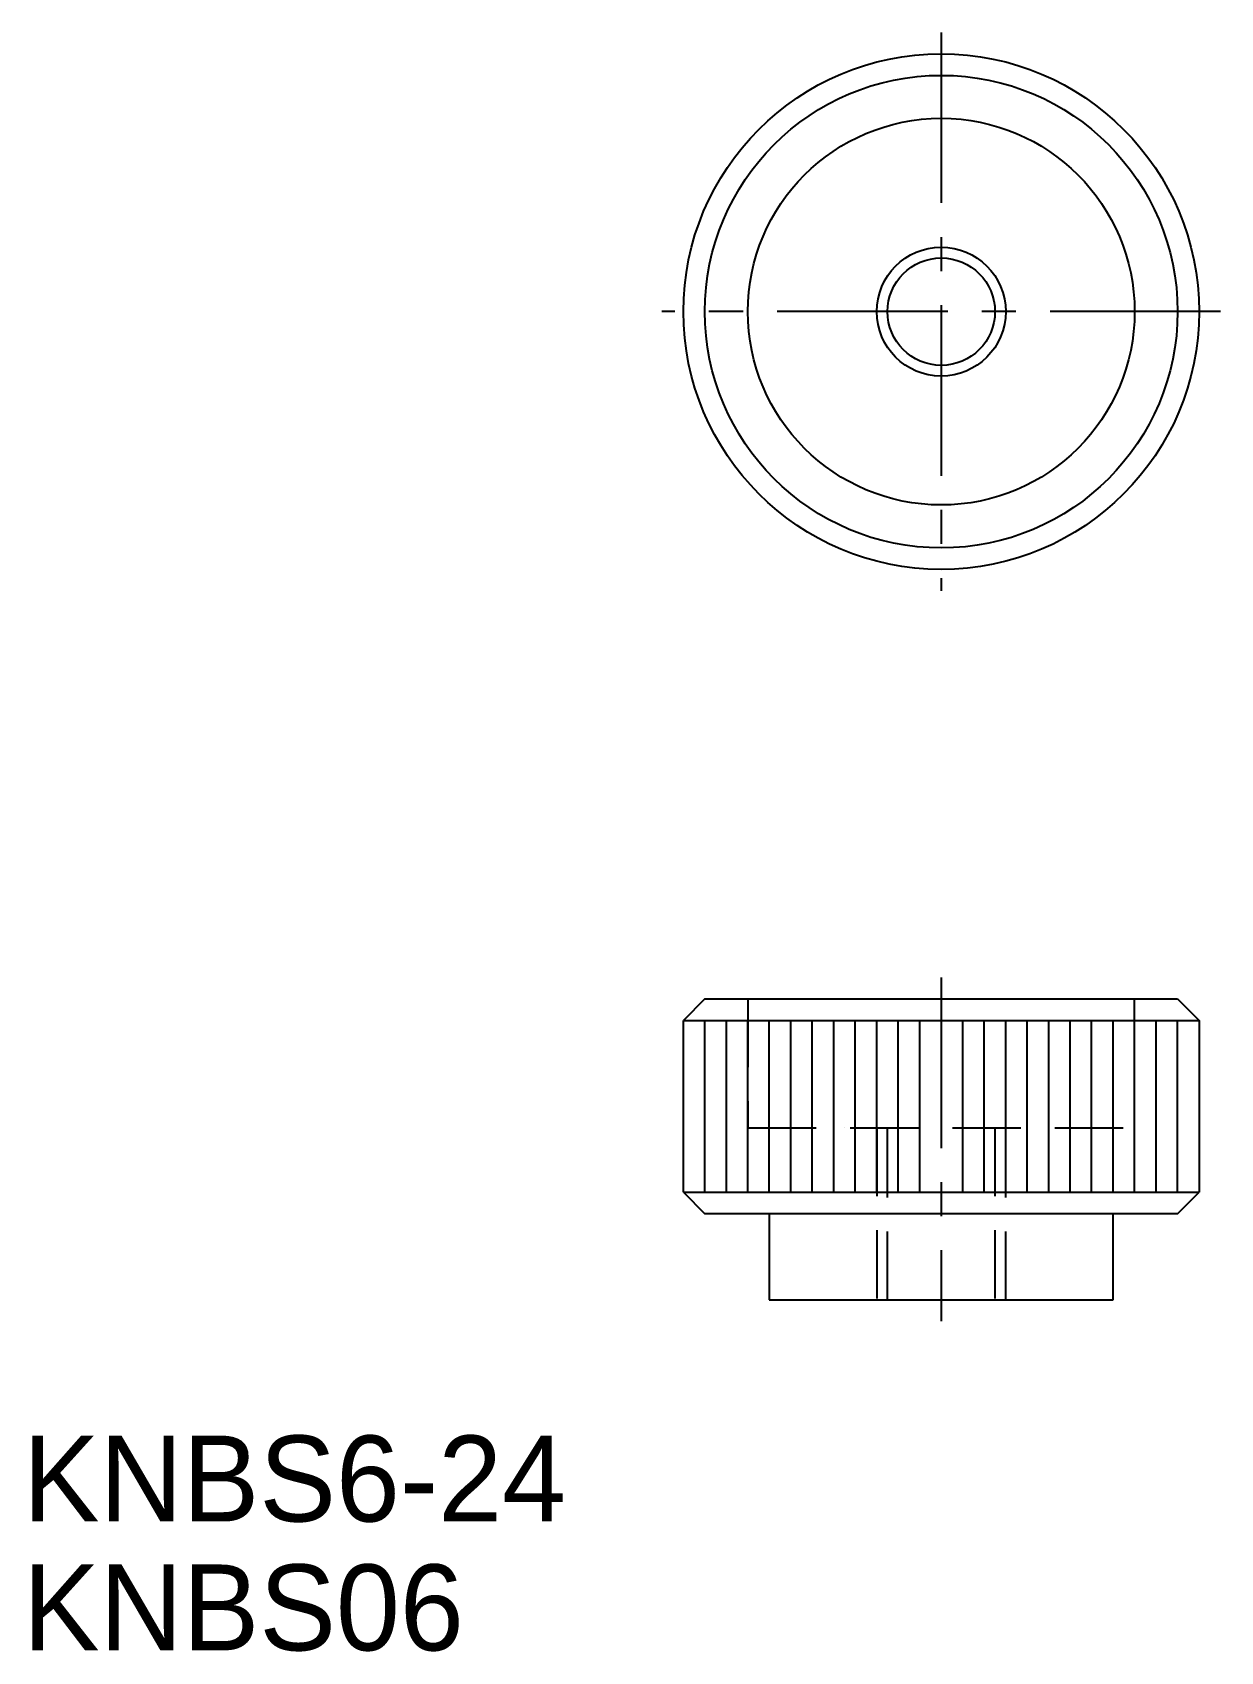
# Model space of a CAD drawing. Extents: x 91.6 to 146.9, y 56.7 to 132.
import ezdxf

# ---------------------------------------------------------------- set-up
doc = ezdxf.new("R2010")
doc.units = 0
doc.header["$LTSCALE"] = 0.25
doc.linetypes.add('CENTER', pattern=[50.8, 31.75, -6.35, 6.35, -6.35])
doc.linetypes.add('DASHED', pattern=[19.05, 12.7, -6.35])
doc.layers.get('0').update_dxf_attribs({"linetype": 'CONTINUOUS'})
doc.layers.add('CENTER', color=1, linetype='CENTER')

msp = doc.modelspace()

# ---------------------------------------------------------------- linework, layer by layer
at = {"color": 7, "linetype": 'CONTINUOUS'}
for p, q in [((122.854, 87.036), (121.854, 86.036)), ((122.854, 87.036), (144.854, 87.036)), ((144.854, 87.036), (145.854, 86.036)), ((121.854, 86.036), (145.854, 86.036)), ((121.854, 78.036), (121.854, 86.036)), ((122.854, 78.036), (122.854, 86.036)), ((123.854, 78.036), (123.854, 86.036)), ((124.854, 78.036), (124.854, 86.036)), ((125.854, 78.036), (125.854, 86.036)), ((126.854, 78.036), (126.854, 86.036)), ((127.854, 78.036), (127.854, 86.036)), ((128.854, 78.036), (128.854, 86.036)), ((129.854, 78.036), (129.854, 86.036)), ((130.854, 78.036), (130.854, 86.036)), ((131.854, 78.036), (131.854, 86.036)), ((132.854, 78.036), (132.854, 86.036)), ((134.854, 78.036), (134.854, 86.036)), ((135.854, 78.036), (135.854, 86.036)), ((136.854, 78.036), (136.854, 86.036)), ((137.854, 78.036), (137.854, 86.036)), ((138.854, 78.036), (138.854, 86.036)), ((139.854, 78.036), (139.854, 86.036)), ((140.854, 78.036), (140.854, 86.036)), ((141.854, 78.036), (141.854, 86.036)), ((142.854, 78.036), (142.854, 86.036)), ((143.854, 78.036), (143.854, 86.036)), ((144.854, 78.036), (144.854, 86.036)), ((145.854, 86.036), (145.854, 78.036)), ((121.854, 78.036), (145.854, 78.036)), ((121.854, 78.036), (122.854, 77.036)), ((144.854, 77.036), (145.854, 78.036)), ((144.854, 77.036), (122.854, 77.036)), ((125.854, 77.036), (125.854, 73.036)), ((141.854, 73.036), (141.854, 77.036)), ((125.854, 73.036), (141.854, 73.036))]:
    msp.add_line(p, q, dxfattribs=at)
at = {"color": 3, "linetype": 'DASHED'}
for p, q in [((124.854, 87.036), (124.854, 81.036)), ((142.854, 81.036), (142.854, 87.036)), ((124.854, 81.036), (142.854, 81.036)), ((130.854, 81.036), (130.854, 73.036)), ((131.354, 73.036), (131.354, 81.036)), ((136.354, 81.036), (136.354, 73.036)), ((136.854, 73.036), (136.854, 81.036))]:
    msp.add_line(p, q, dxfattribs=at)
for p, q in [((129.354, 81.036), (129.354, 81.036)), ((133.854, 81.036), (133.854, 81.036))]:
    msp.add_line(p, q)
at = {"color": 7, "linetype": 'CONTINUOUS'}
for radius in [12, 11, 9]:
    msp.add_circle((133.854, 119.032), radius, dxfattribs=at)
at = {"color": 3, "linetype": 'CONTINUOUS'}
msp.add_circle((133.854, 119.032), 3, dxfattribs=at)
at = {"linetype": 'CONTINUOUS'}
msp.add_circle((133.854, 119.032), 2.5, dxfattribs=at)
at = {"layer": 'CENTER', "color": 1, "linetype": 'CENTER'}
for p, q in [((133.854, 132.032), (133.854, 106.032)), ((146.854, 119.032), (120.854, 119.032)), ((133.854, 88.036), (133.854, 72.036))]:
    msp.add_line(p, q, dxfattribs=at)

# ---------------------------------------------------------------- texts
at = {"color": 7, "linetype": 'CONTINUOUS'}
for s, p in [('KNBS6-24', (91.122, 62.713)), ('KNBS06', (91.122, 56.713))]:
    msp.add_text(s, height=4, dxfattribs=at).set_placement(p)

doc.saveas('drawing.dxf')
